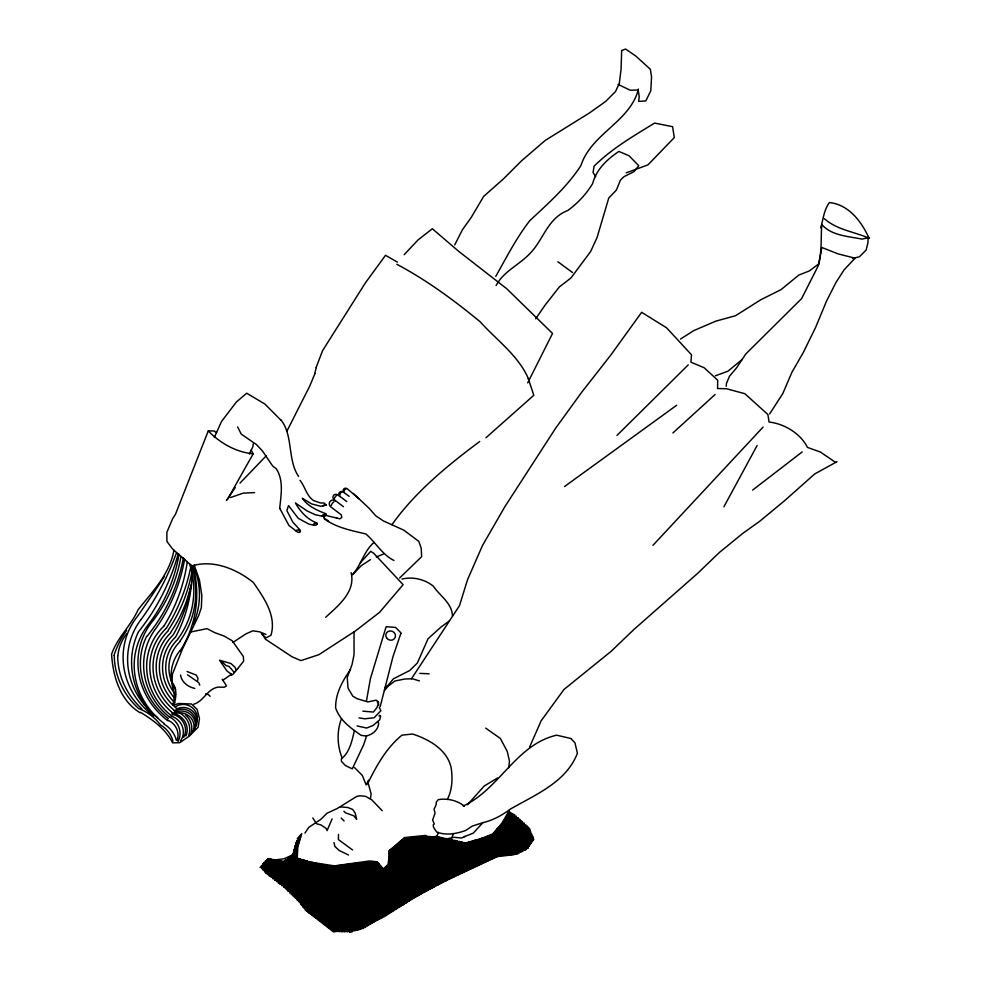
<?xml version="1.0" encoding="UTF-8"?>
<svg xmlns="http://www.w3.org/2000/svg" width="981" height="981" viewBox="0 0 981 981"><rect width="100%" height="100%" fill="white"/><g stroke="black" fill="none" stroke-linecap="round" stroke-linejoin="round"><path stroke-width="1.47" d="M338.482 834.451L338.396 839.552L352.559 849.963M726.247 386.256L726.431 383.448L729.521 376.189L736.743 367.63L745.707 354.067L801.612 298.616L818.792 264.698L821.833 247.482L838.081 253.883L855.076 258.199L844.101 269.824L835.947 282.528L826.37 301.437L815.763 327.053L803.255 352.596L792.01 372.13L782.764 393.614L769.631 413.933M236.2 670.44L235.072 667.252L230.878 663.512L219.486 660.213L226.991 670.992L232.019 674.683M279.695 508.514C280.934 495.319 284.012 480.531 276.213 468.71L272.706 466.061L262.393 450.868L256.495 444.614L241.252 434.117L237.672 426.993M508.759 767.731L509.47 761.182L507.238 751.372L500.371 738.472L485.705 728.123M253.257 443.633L252.914 446.637L249.407 454.007M366.404 701.292L370.377 678.778L386.073 626.859M370.389 798.804L371.137 793.887L368.083 782.863M465.117 836.388L461.646 838.032L453.835 837.296L445.987 839.049L436.925 836.303L428.292 837.467L425.57 835.407L404.491 837.59L388.942 850.919L389.199 856.597L387.986 864.543L383.363 868.847L376.974 861.784L369.592 860.95L334.582 865.88L308.365 861.858L297.231 858.265L297.844 846.505L301.756 833.642L297.243 838.669M197.684 680.299L198.003 678.325L196.237 675.087L187.04 671.507M354.423 730.44C352.081 740.434 349.849 752.169 341.388 758.816L341.413 761.366L345.337 765.499L352.289 768.859L363.681 744.689L366.661 735.713M380.211 706.578L392.952 656.743L400.788 633.567M173.895 550.145C170.02 573.775 152.398 591.641 138.125 609.692C130.951 625.853 117.364 637.405 111.576 654.241C113.011 676.363 120.038 700.692 140.136 712.782M314.754 373.638L316.25 367.642M638.472 89.063C630.194 121.889 591.322 133.428 580.948 165.531C567.239 186.721 548.134 203.521 529.838 220.602C516.276 238.04 506.552 257.365 495.736 276.409M297.292 840.607L292.718 854.856L283.889 858.829L269.616 860.57L260.039 867.462M341.523 718.632C336.642 731.299 337.145 745.56 342.185 758.105M820.766 227.8C823.169 219.254 823.942 210.044 829.362 202.564C848.209 204.489 860.619 220.443 868.234 236.421L867.915 242.822L866.137 250.02L859.454 256.764L852.464 258.444M436.925 836.303L438.348 832.44M332.093 818.951L327.053 830.649L326.293 828.589L321.13 824.996L316.52 823.721L312.78 817.946M316.127 367.519L322.602 350.597L365.386 282.896L385.521 255.305L397.415 262.099M509.397 810.281L500.911 824.837L492.805 833.899L480.788 838.816L466.404 843.12L454.497 841.49M314.938 373.577L309.812 385.938L286.93 431.15M447.311 799.478C452.339 789.852 452.731 778.558 451.186 768C447.41 749.643 429.016 739.367 412.535 734.009L401.952 735.161C386.232 747.976 376.397 765.903 367.605 783.831M451.75 837.762L453.541 833.556M529.532 747.264L541.095 720.9L563.952 689.484L611.102 651.347L634.167 629.262L697.736 573.284L719.196 552.622L742.666 533.468L759.723 521.279L784.874 500.457L814.745 473.921L837.014 461.683M214.361 437.391L221.559 421.438L236.409 401.977L246.697 393.209L264.968 404.086L280.971 420.211M368.537 780.103L366.207 784.996L362.32 775.395L354.472 767.559M527.704 382.872L552.536 333.442L506.736 288.745L458.519 251.197L432.327 228.732L417.955 240.002L404.197 254.68M454.706 244.931L462.419 229.787L471.297 217.316L483.645 196.396L503.081 179.253L521.769 160.602L545.313 140.357L589.471 112.938L605.571 101.497L615.492 91.601L619.318 83.422L621.071 69.246L621.66 50.509L625.596 49.05L635.749 56.003L650.366 69.283L651.543 76.812L650.82 90.718L645.817 100.945L638.643 101.423L639.22 96.702L638.177 90.007L630.28 90.24L618.079 84.391M723.929 506.736L757.124 445.497M350.573 669.385C342.59 680.777 335.367 693.481 335.637 707.951C339.855 720.41 350.806 728.135 361.094 735.345L365.852 735.995C372.302 734.855 378.347 730.023 378.641 723.107L378.065 722.249M227.384 499.562L253.184 453.811L251.05 450.083M226.488 500.469L235.256 487.582M304.944 833.102L308.721 827.412L320.873 819.319L327.029 813.237L337.317 808.467L356.606 796.498L359.953 795.763L365.594 796.339L371.676 799.773L382.21 810.698M411.444 678.778L459.488 605.657L467.569 579.612L482.517 545.461L504.859 506.699L555.7 428.108L581.966 391.897L610.636 355.281L641.648 312.314L666.565 327.801L691.519 354.803L690.906 362.148L704.125 367.728L717.736 380.248L717.528 388.513L726.639 388.77L744.861 393.712L767.902 414.522L769.079 422.063C784.101 423.633 800.717 433.565 807.437 447.41L820.312 451.996L835.616 462.419M535.687 318.788L545.031 305.189L559.366 286.942L570.942 277.979L590.623 251.541L597.061 237.537L608.772 197.99L616.362 190.13L620.507 179.977L623.953 176.69L633.947 171.7L638.754 165.74L629.066 155.771L618.876 151.43C607.031 159.412 596.411 169.284 592.647 183.57C586.295 194.164 577.711 203.214 567.754 210.498C547.435 218.285 543.768 239.499 529.887 253.552C519.133 264.993 503.658 271.222 496.092 285.545M391.885 524.761C415.319 491.763 447.459 465.583 479.721 441.475M352.338 574.743C361.253 565.081 363.89 550.954 374.08 542.37M527.079 848.332L533.799 839.405L528.195 833.372L517.232 830.551L489.593 836.315L475.711 840.57M379.046 716.032L379.622 715.308L380.628 716.069L379.696 719.796L373.025 725.499L366.624 728.037L357.035 725.94M571.322 739L574.952 742.838L577.404 753.236C566.368 782.176 535.332 794.72 510.353 809.104C502.1 815.285 492.965 820.312 482.86 822.679L473.283 833.139L464.332 836.695M384.429 690.575L388.292 686.111L394.803 681.022L404.822 679.011L412.278 678.754L419.414 680.888M467.52 804.727L484.185 786.026L497.551 777.994M237.574 668.735L243.644 661.206L243.362 656.559L232.252 640.765L224.011 636.007L214.667 632.622L207.052 628.649L190.142 632.083M360.407 562.714L370.72 551.322L373.884 553.407L403.105 584.688L379.573 612.34L355.404 630.955L318.972 654.634L300.946 660.605L291.97 656.755L265.397 639.171L262.356 634.327M652.978 545.301L763.059 427.103M353.135 574.179L361.302 565.608L370.45 559.66M240.026 483.081L266.158 455.895M617 435.392L688.245 364.883M742.151 359.487L727.865 371.247L715.345 375.797M237.635 668.674L233.245 674.082L231.136 675.136M325.667 617.307C338.212 605.645 355.784 591.96 351.137 572.671M672.88 432.977L715.124 394.509M485.951 437.747L533.799 395.294L528.281 378.568M399.598 578.042L421.646 556.656L421.205 548.195L418.813 541.389L403.804 530.157L383.301 520.862L375.723 515.785L369.31 508.501L353.283 493.406M752.635 490.083L802.225 451.898M449.421 620.863L440.984 627.08L428.059 638.705L417.317 663.058L409.666 670.55L393.332 678.852L388.157 685.278L385.153 687.436M564.578 486.515L676.669 405.263M223.055 680.14L231.528 674.168M233.012 642.396L245.802 633.947L252.816 630.808L259.585 631.825L265.986 634.449M680.495 339.07L693.726 330.634L715.86 321.13L735.492 315.747L760.778 299.769L780.999 289.653L798.816 275.085L809.435 270.891L818.448 264.122C822.127 250.878 820.741 238.003 821.771 224.551C831.557 235.685 848.271 236.323 862.041 239.106L869.289 237.537M514.326 854.61L497.011 856.683L442.603 882.262L411.873 898.866L385.043 916.205L362.418 927.867L333.442 931.876L308.794 912.477L294.141 892.109L280.002 880.668L262.969 869.252M193.735 704.211C203.852 701.256 207.052 689.177 217.966 687.105L224.342 687.191L226.525 685.891L222.209 679.257M463.253 806.026C499.55 789.153 516.043 744.469 556.668 735.186L570.844 738.485M376.275 557L383.497 554.032M230.449 497.551L243.178 493.161L254.557 492.609M482.86 822.679L472.18 826.137L465.803 830.429C456.619 833.752 446.232 835.751 436.692 832.023L433.59 827.449L433.197 824.935L434.301 823.991L432.621 820.079L435.049 813.053L434.031 809.325L436.14 804.702L436.238 802.151L438.249 799.662C447.25 798.08 457.281 800.361 464.405 806.174M626.258 172.84L647.938 164.894L674.29 137.585L672.586 126.696L654.572 123.079C633.456 136.101 611.788 148.536 594.094 166.206L593.064 172.497L595.737 176.739M401.965 579.097C412.756 576.423 424.675 579.244 433.32 586.16C439.942 596.007 452.216 603.168 452.474 616.252M208.291 430.855L214.152 430.99L216.642 432.854M508.514 812.403L510.304 812.231M507.717 814.034L512.56 813.568M300.309 835.567L301.081 835.493M506.907 815.677L514.657 814.929M299.303 837.222L300.603 837.1M506.11 817.308L516.251 816.327M298.298 838.878L300.125 838.706M505.313 818.939L517.858 817.725M297.292 840.533L299.646 840.3M504.418 820.582L519.452 819.123M296.274 842.176L299.168 841.906M502.873 822.286L521.058 820.533M295.612 843.807L298.678 843.501M501.328 823.979L522.603 821.931M295.22 845.389L298.199 845.107M499.795 825.683L524.161 823.341M294.815 846.983L297.721 846.713M498.25 827.388L525.718 824.751L529.176 846.027M294.423 848.577L297.353 848.295M496.742 829.092L527.275 826.149M294.03 850.171L297.243 849.865M402.345 839.736L433.222 836.768M495.393 830.772L528.833 827.559M293.626 851.766L297.145 851.434M400.407 841.477L439.991 837.664M494.056 832.464L529.679 829.031M293.233 853.36L297.047 852.992M398.47 843.219L446.76 838.571M492.707 834.144L530.316 830.527M292.338 855.003L296.936 854.561M396.532 844.972L452.266 839.601M488.17 836.143L530.954 832.023M267.433 858.951L270.155 858.694M289.886 856.793L296.838 856.119M394.583 846.713L456.852 840.705M481.34 838.35L531.592 833.507M265.765 860.668L275.207 859.761M296.728 857.688L287.433 858.583L293.54 896.401M392.106 848.504L461.438 841.821M472.756 840.729L532.217 835.003L532.977 839.491M264.208 862.373L281.437 860.717M284.993 860.374L300.247 858.902M389.629 850.294L532.855 836.499M262.675 864.077L304.11 860.092M389.199 851.888L533.492 837.995M261.326 865.769L307.973 861.269M389.175 853.445L532.904 839.601M261.424 867.314L312.338 862.409M389.138 855.003L531.96 841.257M262.001 868.81L317.243 863.488L327.446 926.555M389.114 856.572L531.003 842.9M263.276 870.245L322.148 864.568M389.089 858.13L530.047 844.543M264.563 871.68L327.041 865.659M389.065 859.687L529.09 846.198M265.851 873.102L377.697 862.336M389.028 861.244L528.134 847.842M267.543 874.5L378.813 863.783M389.003 862.802L526.074 849.595M269.334 875.886L379.917 865.23M388.979 864.359L522.26 851.52M381.033 866.677L271.124 877.259L268.046 858.436M387.299 866.076L518.446 853.433M272.902 878.645L382.136 868.124M385.251 867.829L496.067 857.149M274.692 880.031L491.739 859.123M276.483 881.416L487.422 861.097M278.273 882.79L483.093 863.059M280.051 884.175L478.765 865.034M281.841 885.561L474.559 866.996M283.632 886.947L470.426 868.945M285.189 888.345L466.294 870.907M286.66 889.767L462.161 872.857M288.12 891.177L458.029 874.807L452.278 839.601M289.579 892.587L453.896 876.769M291.05 894.01L449.862 878.706M292.51 895.42L446.22 880.619M293.981 896.83L442.566 882.52M295.44 898.253L438.924 884.421M296.912 899.663L435.27 886.333M298.261 901.085L431.628 888.234M427.986 890.147L299.426 902.532L291.774 855.407M300.578 903.979L424.332 892.048M301.743 905.414L420.861 893.936M302.896 906.861L417.845 895.788M304.061 908.308L414.828 897.627L405.19 837.933M305.214 909.743L411.824 899.479L402.271 839.81M306.428 911.19L408.807 901.318M308.341 912.563L405.791 903.17M310.241 913.924L402.7 905.022M312.142 915.298L399.5 906.885M314.055 916.671L396.299 908.749M315.956 918.044L393.099 910.613M317.869 919.418L389.898 912.477M319.769 920.791L386.698 914.341M321.609 922.165L383.497 916.205M323.448 923.538L380.297 918.069M325.287 924.924L377.121 919.933M327.114 926.297L374.141 921.772M328.954 927.683L371.149 923.612M330.793 929.056L368.169 925.451M365.19 927.303L332.878 930.405L322.32 864.617M338.224 931.447L360.591 929.301M349.592 931.913L352.191 931.656M429.138 673.8L419.807 673.383M362.847 711.151L373.381 712.059L376.863 707.742L378.286 703.966L377.317 701.746M340.53 806.897L347.752 807.498L352.645 809.423L355.245 813.188L356.667 819.429L353.908 815.861L345.422 812.808L343.926 811.25M386.943 626.773L395.613 627.435L401.168 633.113M253.184 453.811C235.918 452.204 220.32 443.167 208.254 430.966L175.476 514.265L172.57 518.851L166.844 532.425L166.942 541.451L172.533 548.943L191.896 565.963C213.233 559.293 236.666 569.029 253.38 582.518C263.877 597.723 276.765 615.823 270.964 635.271L266.01 637.846L261.375 633.603M359.046 717.871L364.736 718.803L374.092 717.761L380.873 710.771L379.255 707.338M336.508 517.943L339.757 518.863L341.756 517.612L341.302 514.841L330.793 506.907A4.157 3.875 25.4 0 1 330.045 501.524A4.157 3.875 25.4 0 1 335.588 500.788M337.059 518.14L324.944 515.184L323.62 516.828L324.38 518.888C336.508 527.79 351.59 530.5 365.852 533.983C375.662 542.297 382.001 554.523 393.957 560.47M194.729 688.404C188.07 686.97 181.546 682.126 180.541 675.026M348.5 855.003L339.23 850.515L334.889 846.493L334.018 842.569M869.424 238.371C854.463 231.7 837.051 229.983 824.396 218.726M396.815 264.281C426.723 280.137 454.068 300.284 480.15 321.78C496.987 340.53 519.341 356.177 529.041 380.199M187.567 674.854L198.653 682.518L199.768 685.143M140.516 712.316C153.171 720.128 165.752 729.263 172.631 742.862L179.658 742.703L189.235 736.228L198.15 727.166L199.45 718.546L197.132 709.41L191.491 703.99L178.567 703.475L173.98 705.18C176.065 697.712 177.61 688.552 171.92 682.249L172.448 674.07L182.27 649.434L198.738 615.394L201.326 607.754L201.865 595.516L199.45 580.078L194.201 565.031M557.895 261.768L572.561 272.559M349.101 496.312L343.485 492.094A3.017 2.808 25.4 0 0 339.365 492.523A3.017 2.808 25.4 0 0 339.966 496.496M346.857 501.634L338.04 495.013A3.25 3.029 25.4 0 0 333.565 495.417A3.25 3.029 25.4 0 0 334.202 499.721L343.473 506.711M222.147 661.905L225.998 665.559L229.014 666.369L234.103 672.243M358.813 498.716L347.262 488.759A2.612 2.44 25.4 0 0 343.657 489.114A2.612 2.44 25.4 0 0 344.208 492.585M341.204 818.056L344.123 820.999M281.179 420.126C293.356 436.055 287.323 459.733 298.58 476.459M300.002 480.334C305.214 486.834 306.305 495.564 313.564 500.58L320.48 502.971L324.049 503.008L326.33 505.19M279.781 508.403L288.929 525.448L297.684 532.242L299.303 532.475L300.345 531.604L300.223 530.194L292.89 522.199L286.857 510.586L288.524 505.571L298.31 518.36L309.26 524.271L315.575 525.375L317.182 524.271L317.194 523.118C307.654 519.685 300.456 511.874 295.44 502.995L307.114 510.929L315.244 514.731L324.674 516.68L326.195 513.86C317.243 510.378 308.022 506.503 302.295 498.238L311.627 503.915L320.713 506.282L326.084 505.203A2.342 2.195 25.4 0 0 322.994 505.938M529.666 828.982L531.714 841.673M527.643 826.493L530.451 843.856M523.866 823.071L527.913 848.209M521.978 821.367L526.49 849.387M520.102 819.687L524.994 850.135M518.213 818.044L523.511 850.883M516.337 816.4L522.015 851.643M514.461 814.757L520.519 852.391M512.658 813.629L519.023 853.139M510.88 812.575L517.539 853.899M509.09 811.52L515.981 854.304M507.839 813.776L514.4 854.439M506.625 816.253L512.805 854.574M505.411 818.743L511.211 854.709M504.148 820.876L509.617 854.831M502.775 822.397L508.023 854.966M501.401 823.905L506.429 855.101M500.028 825.426L504.835 855.236M498.667 826.934L503.241 855.358M497.293 828.455L501.647 855.493M495.945 830.085L500.052 855.628M494.596 831.778L498.507 856.033M493.259 833.458L496.999 856.72M491.886 834.941L495.503 857.406M490.341 835.432L493.995 858.093M488.808 835.935L492.487 858.78M487.275 836.425L490.99 859.466M485.742 836.928L489.482 860.153M484.209 837.418L487.986 860.84M482.677 837.921L486.478 861.526M481.144 838.412L484.97 862.213M479.599 838.878L483.474 862.888M478.054 839.295L481.965 863.574M476.508 839.711L480.457 864.261M474.963 840.128L478.961 864.948M473.418 840.558L477.453 865.634M471.873 840.975L475.957 866.333M470.316 841.391L474.448 867.045M468.771 841.821L472.952 867.756M467.226 842.238L471.456 868.467M465.681 842.654L469.948 869.178M464.038 842.458L468.452 869.877M462.358 842.041L466.956 870.588M460.678 841.637L465.448 871.3M458.998 841.232L463.952 872.011M457.318 840.827L462.456 872.722M455.638 840.41L460.947 873.421M453.958 840.006L459.451 874.132M450.598 839.196L456.447 875.555M448.93 838.865L454.951 876.266M447.275 838.645L453.455 876.977M445.632 838.424L451.947 877.676M443.976 838.203L450.451 878.4M442.333 837.982L448.967 879.184M440.677 837.762L447.471 879.957M439.034 837.541L445.987 880.73M437.379 837.32L444.491 881.514M435.723 837.1L443.007 882.287M434.08 836.879L441.524 883.072M432.425 836.658L440.028 883.844M430.782 836.437L438.544 884.629M429.126 836.217L437.048 885.402M427.52 836.229L435.564 886.186M425.926 836.352L434.08 886.959M424.332 836.474L432.584 887.744M422.737 836.597L431.1 888.516M421.143 836.719L429.604 889.301M419.549 836.842L428.121 890.074M417.955 836.965L426.625 890.846M416.349 837.087L425.141 891.631M414.755 837.21L423.657 892.403M413.16 837.333L422.161 893.188M411.566 837.455L420.69 894.047M409.972 837.578L419.218 894.954M408.378 837.7L417.747 895.849M406.784 837.823L416.275 896.744M403.682 838.547L413.344 898.547M400.861 841.085L410.401 900.35M399.451 842.348L408.93 901.245M398.041 843.611L407.458 902.14M396.631 844.886L405.999 903.047M395.22 846.149L404.528 903.942M393.786 847.29L403.056 904.825M392.339 848.332L401.572 905.684M390.892 849.374L400.101 906.542M389.445 850.429L398.629 907.4M389.089 858.203L397.146 908.259M388.562 864.997L395.674 909.117M387.152 866.211L394.19 909.976M385.729 867.425L392.719 910.834M384.307 868.639L391.247 911.692M382.737 868.908L389.764 912.551M380.689 866.248L388.292 913.409M378.654 863.574L386.821 914.267M376.741 861.71L385.337 915.126M375.134 861.821L383.865 915.984M373.54 861.943L382.394 916.843M371.946 862.066L380.91 917.701M370.352 862.189L379.439 918.572M368.758 862.311L377.967 919.43M367.164 862.434L376.496 920.313M365.57 862.557L375.024 921.22M363.976 862.667L373.553 922.128M362.381 862.79L372.081 923.035M360.787 862.912L370.622 923.943M359.193 863.035L369.15 924.85M357.599 863.157L367.679 925.757M356.005 863.28L366.207 926.665M354.411 863.403L364.748 927.572M352.817 863.574L363.277 928.48M351.235 863.77L361.744 928.97M349.653 863.979L360.199 929.412M348.071 864.175L358.654 929.841M346.489 864.384L357.109 930.27M344.907 864.58L355.563 930.711M343.325 864.788L354.018 931.141M341.744 864.984L352.473 931.582M340.162 865.181L350.916 931.901M338.58 865.389L349.297 931.913M336.998 865.585L347.691 931.925M335.416 865.794L346.072 931.925M333.834 865.99L344.466 931.938M332.252 866.198L342.847 931.938M330.671 866.395L341.241 931.95M329.015 866.088L339.585 931.717M327.335 865.72L337.918 931.386M325.667 865.352L336.25 931.067M323.988 864.984L334.582 930.736M320.64 864.236L331.124 929.301M318.972 863.869L329.285 927.928M315.624 863.133L325.618 925.169M313.945 862.765L323.779 923.795M312.277 862.397L321.94 922.41M310.597 862.017L320.1 921.036M308.917 861.563L318.273 919.712M307.212 861.036L316.458 918.4M305.52 860.521L314.631 917.088M299.978 836.131L300.296 838.13M303.816 859.994L312.804 915.776M298.69 838.228L299.242 841.637M302.123 859.479L310.977 914.451M297.415 840.312L298.187 845.132M300.419 858.964L309.15 913.139M296.139 842.409L297.268 849.448M298.727 858.436L307.323 911.827M295.085 845.904L296.802 856.572M297.022 857.921L305.41 909.988M294.104 849.84L303.399 907.474M293.135 853.777L301.375 904.96M290.339 856.462L297.366 900.092M288.892 857.517L295.453 898.253M285.998 859.638L291.627 894.562M284.551 860.693L289.714 892.722M282.969 860.864L287.801 890.871M281.326 860.705L285.888 889.031M279.695 860.558L283.987 887.216M278.052 860.398L282.148 885.794M276.384 860.043L280.296 884.372M274.705 859.638L278.457 882.937M273.025 859.246L276.605 881.514M271.345 858.853L274.766 880.092M269.701 858.645L272.926 878.657M266.648 859.761L269.235 875.8M265.262 861.195L267.396 874.378M263.901 862.728L265.508 872.734M262.528 864.249L263.546 870.539M261.437 867.498L261.571 868.344M354.018 631.874L354.067 654.621L352.032 664.578L347.249 677.515L348.034 688.122L352.817 696.179L357.194 698.742L367.838 701.955L376.189 700.152L378.396 701.832L378.703 705.02M183.386 557.846A199.168 185.691 25.4 0 1 147.211 636.056M187.31 561.488A189.358 176.531 25.4 0 1 163.95 626.013M190.633 567.803A213.184 198.763 25.4 0 1 166.378 628.183M191.92 571.898A179.29 167.15 25.4 0 1 168.34 630.01M190.302 587.717A150.473 140.283 25.4 0 1 170.78 632.181M191.258 584.615A175.268 163.41 25.4 0 1 173.11 634.977A50.963 47.517 25.4 0 0 174.704 702.617M192.129 574.486A164.011 152.913 25.4 0 1 175.55 637.147M189.578 563.879A92.913 86.635 25.4 0 1 177.917 638.925M191.479 565.314A94.765 88.351 25.4 0 1 179.94 641.145M172.484 686.663A28.155 26.254 25.4 0 1 172.546 705.143M175.513 689.361A41.312 38.517 25.4 0 1 179.989 641.635M175.55 694.573A44.525 41.521 25.4 0 1 177.671 639.428M175.341 698.95A47.75 44.513 25.4 0 1 175.354 637.233M177.549 709.079A54.188 50.522 25.4 0 1 170.719 632.831M175.636 711.409A57.401 53.514 25.4 0 1 168.401 630.624M173.723 713.727A60.626 56.518 25.4 0 1 166.083 628.429M171.81 716.056A63.839 59.522 25.4 0 1 163.778 626.221M168.254 718.607A70.963 66.168 25.4 0 1 146.635 636.313M184.636 559.133A197.77 184.391 25.4 0 1 155.292 629.25M180.909 556.681A166.721 155.439 25.4 0 1 151.675 622.371M169.946 717.442A68.474 63.839 25.4 0 1 155.121 629.471M153.833 715.774A79.78 74.384 25.4 0 1 138.407 631.874M178.174 553.934A248.034 231.246 25.4 0 1 138.75 631.445M179.057 554.24A183.68 171.246 25.4 0 1 147.775 625.351M176.506 552.683A304.282 283.693 25.4 0 1 141.35 619.134M164.305 576.558A1209.242 1127.402 25.4 0 1 137.033 616.939M117.855 655.749A48.596 45.31 25.4 0 1 126.794 633.591M114.029 655.308A103.287 96.297 25.4 0 1 126.696 630.391M141.877 708.883A74.482 69.443 25.4 0 1 117.683 655.958M157.671 717.614A74.531 69.492 25.4 0 1 141.006 619.575M153.183 715.64A74.531 69.492 25.4 0 1 136.518 617.589M167.996 720.839A74.531 69.492 25.4 0 1 151.332 622.8M164.268 723.61A74.531 69.492 25.4 0 1 147.604 625.571M114.274 655.492A74.482 69.443 25.4 0 0 138.456 708.417A47.456 44.243 25.4 0 1 160.528 724.971A25.849 24.108 25.4 0 1 172.963 741.256M167.224 719.919A16.383 15.279 25.4 0 1 176.997 740.471M169.885 717.05A19.056 17.768 25.4 0 1 178.015 741.575M171.393 716.093A16.971 15.819 25.4 0 1 180.59 740.729M185.605 714.941A18.222 16.984 25.4 0 1 190.608 734.34M174.091 710.82A19.056 17.768 25.4 0 1 188.683 735.333M171.896 714.045A16.567 15.451 25.4 0 1 183.606 737.43M172.178 713.212A16.824 15.684 25.4 0 1 185.875 736.008M163.925 724.052A25.849 24.108 25.4 0 1 176.359 740.336M172.852 714.757A13.538 12.63 25.4 0 1 189.259 716.216A13.538 12.63 25.4 0 1 192.693 731.728M174.238 713.015A13.538 12.63 25.4 0 1 190.645 714.475A13.538 12.63 25.4 0 1 194.079 729.987M174.974 711.139A13.538 12.63 25.4 0 1 191.381 712.598A13.538 12.63 25.4 0 1 194.814 728.11M175.955 709.435A13.538 12.63 25.4 0 1 192.362 710.894A13.538 12.63 25.4 0 1 195.795 726.418M176.09 706.406A13.538 12.63 25.4 0 1 192.497 707.865A13.538 12.63 25.4 0 1 195.93 723.389M172.717 686.847A44.721 41.705 25.4 0 1 180.014 650.587M194.753 568.808A80.773 75.304 25.4 0 1 193.232 624.002M193.012 565.767A119.51 111.417 25.4 0 1 179.903 651.2M295.821 530.844A2.354 2.195 25.4 0 1 299.99 531.739M313.38 524.749A2.354 2.195 25.4 0 1 317.108 523.964M324.564 518.839A7.394 6.892 25.4 0 1 328.561 521.414M321.67 516.031A3.74 3.483 25.4 0 1 326.06 514.829M344.024 491.199A2.955 2.759 25.4 0 1 345.95 488.979M339.966 494.89A3.36 3.127 25.4 0 1 341.805 492.094M334.423 498.348A8.584 7.995 25.4 0 1 336.741 495.331M331.308 505.46A7.958 7.431 25.4 0 1 333.994 501.683M205.618 693.874A5.064 4.721 25.4 0 1 210.106 696.387M386.722 638.104A4.917 4.574 25.4 0 0 395.085 637.687A4.917 4.574 25.4 0 0 390.131 630.942A4.917 4.574 25.4 0 0 386.722 638.104"/></g></svg>
